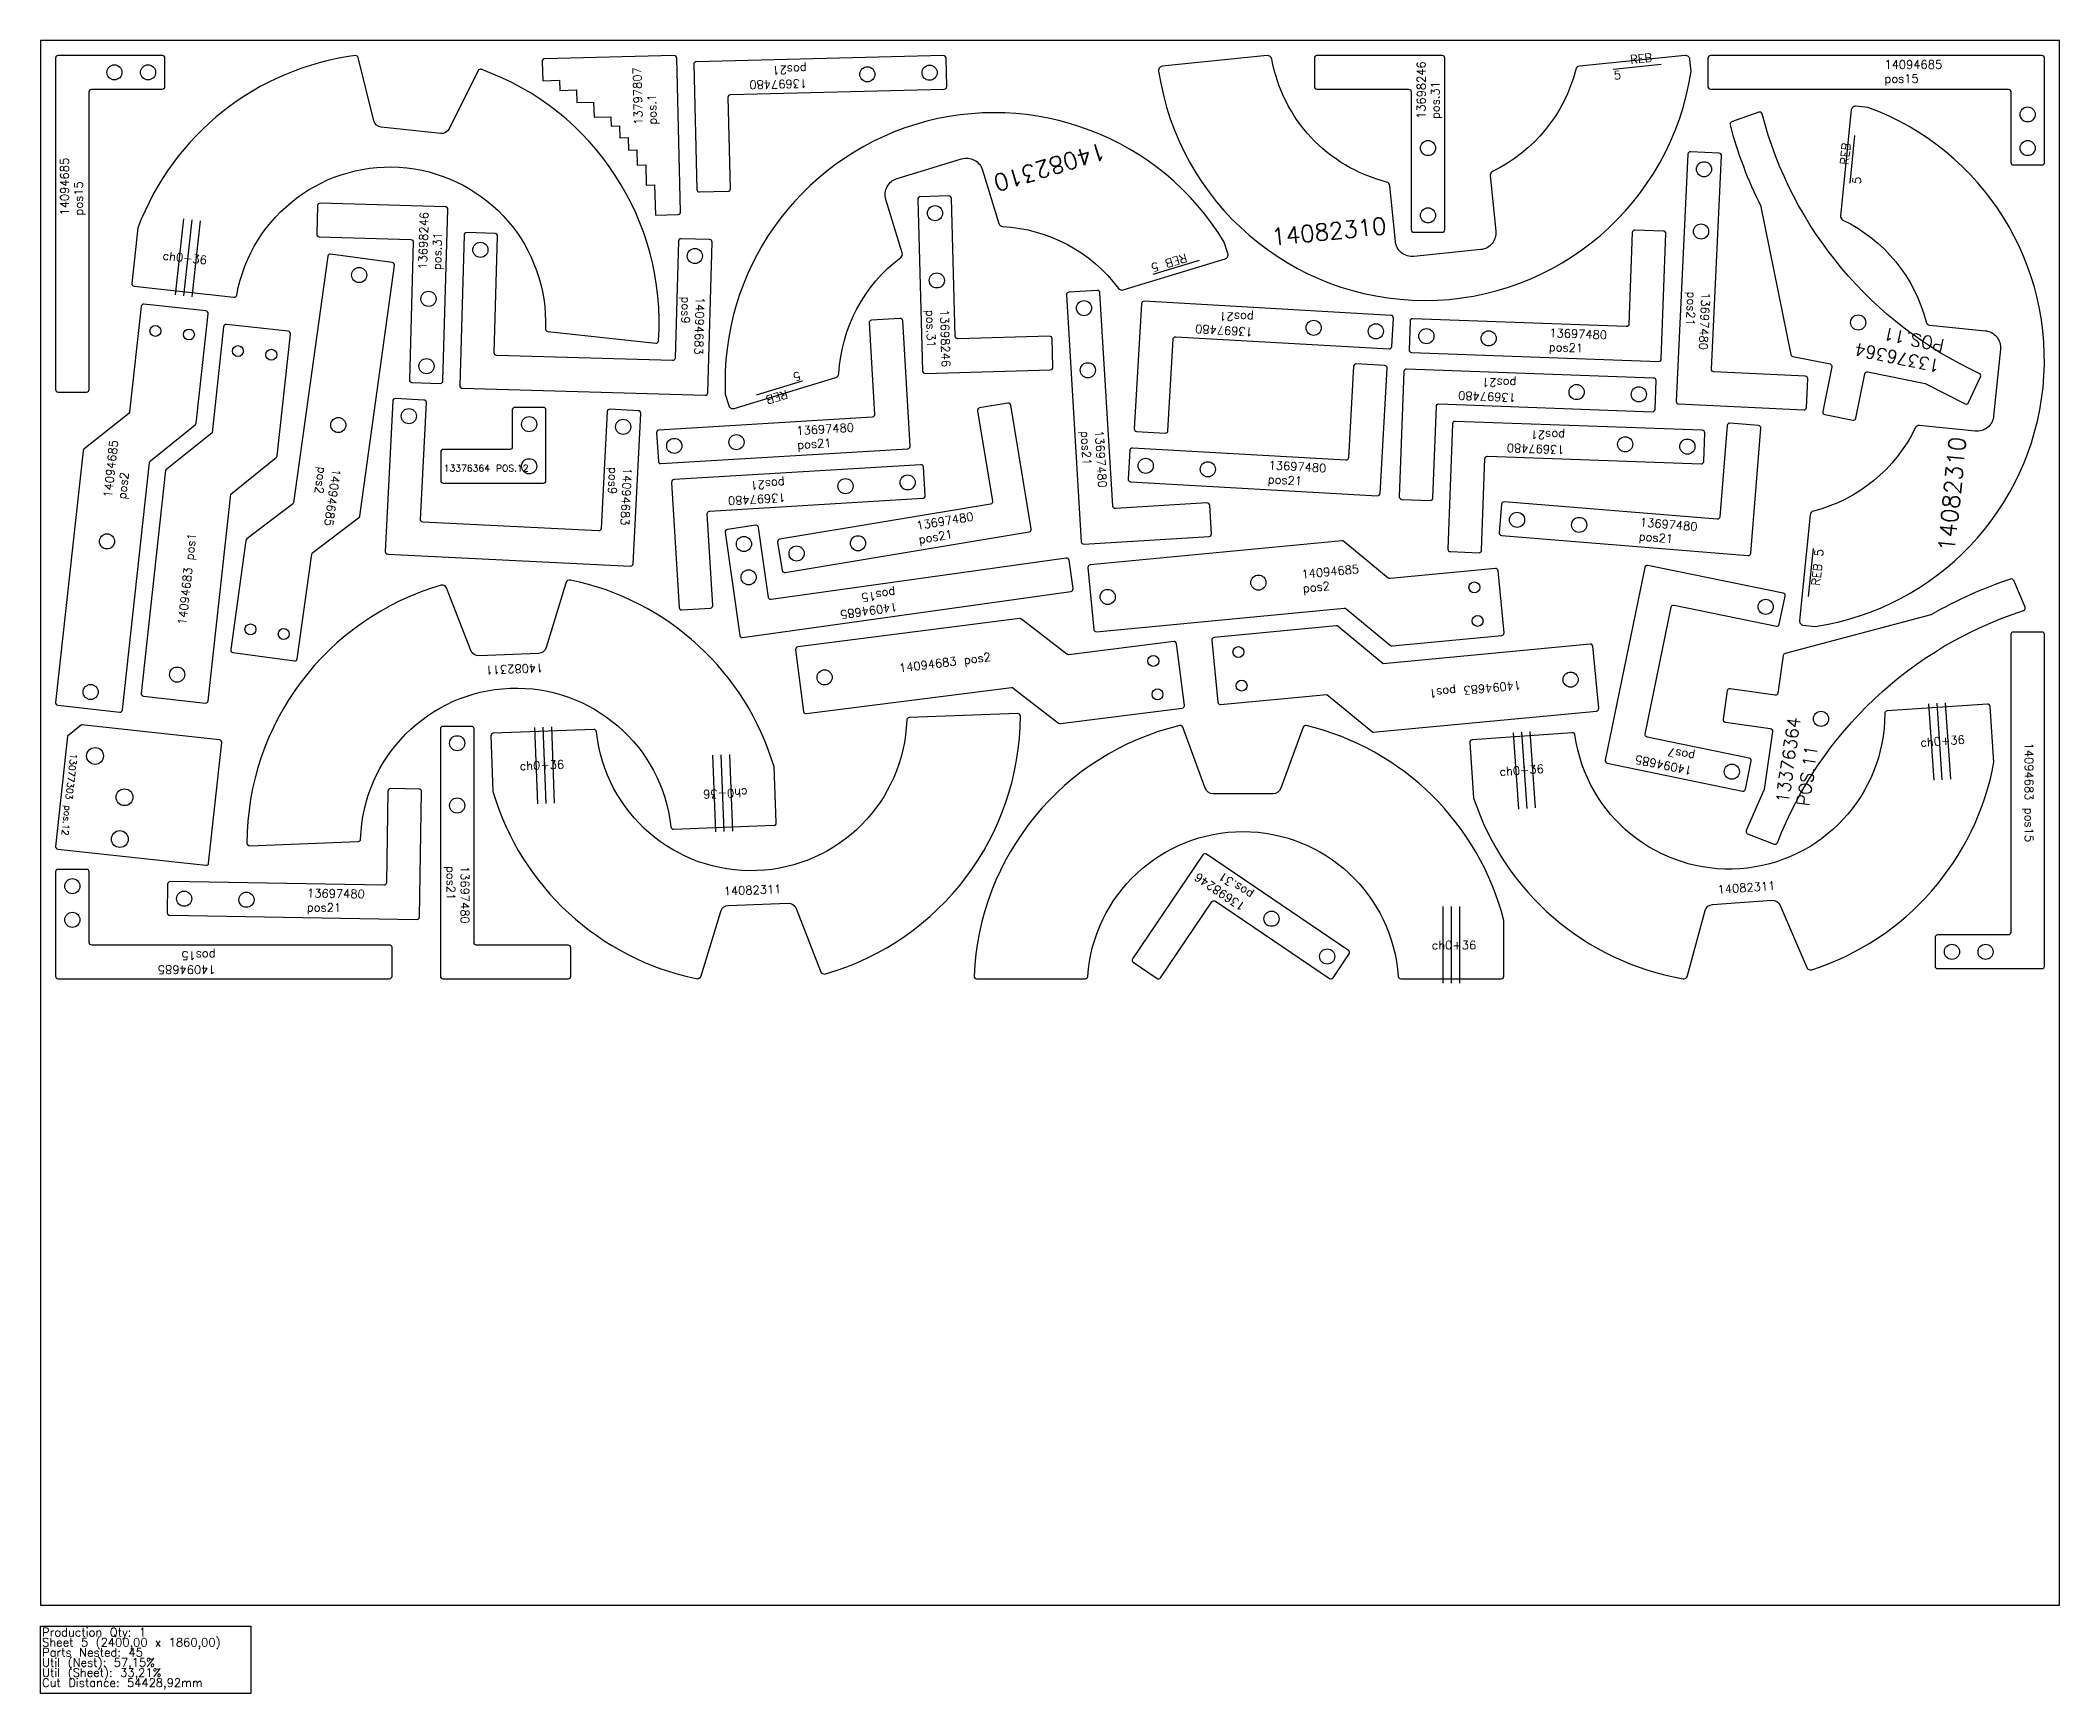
# Model space of a CAD drawing. Header units: millimetres. Extents: x 10080 to 12480, y -105 to 1860.
import ezdxf

# ---------------------------------------------------------------- set-up
doc = ezdxf.new("R2010")
doc.units = ezdxf.units.MM
for name, color, linetype in [('13376364v01', 7, 'Continuous'), ('13697480v0', 7, 'Continuous'), ('13698246V02', 7, 'Continuous'), ('13707303', 7, 'Continuous'), ('13797807', 7, 'Continuous'), ('14082310', 7, 'Continuous'), ('14082311', 7, 'Continuous'), ('14094683V0', 7, 'Continuous'), ('14094685v0', 7, 'Continuous'), ('Chanfro', 7, 'Continuous'), ('Rebaixo', 7, 'Continuous'), ('sheet', 24, 'Continuous'), ('Stats', 7, 'Continuous'), ('Texto', 7, 'Continuous')]:
    doc.layers.add(name, color=color, linetype=linetype)
doc.styles.get("Standard").update_dxf_attribs({"font": 'txt.shx'})

msp = doc.modelspace()

# ---------------------------------------------------------------- linework, layer by layer
at = {"layer": '13376364v01', "color": 2}
for points in [[(12237.8, 1410.9), (12248.6, 1463.8, -0.414214), (12252.1, 1466.1), (12320.3, 1452.2, -0.06784), (12321.1, 1451.9), (12367.8, 1428, 0.427204), (12371.9, 1429.4), (12386, 1460.2, 0.413377), (12384.5, 1464.2, -0.224886), (12126.4, 1772.6, 0.440729), (12122.5, 1774.7), (12090.1, 1763.1, 0.389935), (12088.3, 1759.5, 0.050716), (12124.8, 1663, -0.065866), (12125, 1662.2), (12160.6, 1486.7, 0.30081), (12163, 1484.4), (12207.1, 1475.4, -0.414214), (12209.4, 1471.8), (12198.6, 1418.9, 0.414214), (12200.9, 1415.4), (12234.2, 1408.6, 0.414214)], [(10555.9, 1370.8), (10555.9, 1336.8, 0.414214), (10558.9, 1333.8), (10677.9, 1333.8, 0.414214), (10680.9, 1336.8), (10680.9, 1420.8, 0.414214), (10677.9, 1423.8), (10643.9, 1423.8, 0.414214), (10640.9, 1420.8), (10640.9, 1376.8, -0.414214), (10637.9, 1373.8), (10558.9, 1373.8, 0.414214)], [(12082.7, 1049.7), (12136.1, 1042.1, -0.414214), (12138.7, 1038.7), (12128.8, 969.8, -0.06784), (12128.6, 969), (12107.5, 920.9, 0.427204), (12109.2, 916.9), (12140.8, 904.7, 0.413377), (12144.6, 906.4, -0.224886), (12437.2, 1182.4, 0.440729), (12439, 1186.4), (12425.5, 1218, 0.389935), (12421.8, 1219.7, 0.050716), (12327.6, 1177.5, -0.065866), (12326.9, 1177.2), (12153.8, 1131.3, 0.30081), (12151.6, 1128.8), (12145.2, 1084.2, -0.414214), (12141.8, 1081.7), (12088.4, 1089.3, 0.414214), (12085, 1086.8), (12080.1, 1053.1, 0.414214)]]:
    msp.add_lwpolyline(points, format="xyb", close=True, dxfattribs=at)
for centre in [(12240.6, 1524.6), (10660.9, 1403.8), (10660.9, 1353.8), (12196.4, 1053.6)]:
    msp.add_circle(centre, 9, dxfattribs=at)
at = {"layer": '13697480v0', "color": 2}
for points in [[(10863.3, 1679.8), (10897.3, 1680.6, 0.414214), (10900.2, 1683.7), (10897.5, 1792.6, -0.414214), (10900.4, 1795.7), (11154.4, 1802, 0.414214), (11157.3, 1805.1), (11156.4, 1839.1, 0.414214), (11153.4, 1842), (10859.5, 1834.7, 0.414214), (10856.5, 1831.6), (10860.2, 1682.7, 0.414214)], [(12179.1, 1423.8), (12180.7, 1457.7, 0.414214), (12177.8, 1460.9), (12069, 1466, -0.414214), (12066.1, 1469.1), (12078.1, 1722.9, 0.414214), (12075.3, 1726), (12041.3, 1727.6, 0.414214), (12038.2, 1724.8), (12024.3, 1431.1, 0.414214), (12027.1, 1427.9), (12175.9, 1420.9, 0.414214)], [(12009.1, 1633.4), (11975.1, 1634.6, 0.414214), (11972, 1631.7), (11968.1, 1522.8, -0.414214), (11965, 1519.9), (11711.1, 1529.1, 0.414214), (11708, 1526.2), (11706.8, 1492.2, 0.414214), (11709.7, 1489.1), (12003.5, 1478.5, 0.414214), (12006.6, 1481.4), (12012, 1630.3, 0.414214)], [(11471.9, 1273.4), (11469.8, 1307.4, 0.414214), (11466.6, 1310.2), (11357.8, 1303.6, -0.414214), (11354.7, 1306.4), (11339.4, 1560, 0.414214), (11336.2, 1562.8), (11302.3, 1560.7, 0.414214), (11299.5, 1557.6), (11317.1, 1264.1, 0.414214), (11320.3, 1261.3), (11469.1, 1270.3, 0.414214)], [(11383, 1395.1), (11417, 1393.2, 0.414214), (11420.2, 1396), (11426.3, 1504.8, -0.414214), (11429.5, 1507.7), (11683.1, 1493.2, 0.414214), (11686.3, 1496.1), (11688.2, 1530, 0.414214), (11685.4, 1533.2), (11391.8, 1549.9, 0.414214), (11388.7, 1547), (11380.2, 1398.3, 0.414214)], [(11101.7, 1529.5), (11067.8, 1527.4, 0.414214), (11065, 1524.2), (11071.6, 1415.4, -0.414214), (11068.7, 1412.3), (10815.2, 1396.9, 0.414214), (10812.4, 1393.7), (10814.5, 1359.8, 0.414214), (10817.6, 1357), (11111.1, 1374.7, 0.414214), (11113.9, 1377.9), (11104.9, 1526.6, 0.414214)], [(11678, 1473.5), (11644, 1475.4, 0.414214), (11640.9, 1472.6), (11634.7, 1363.8, -0.414214), (11631.5, 1361), (11377.9, 1375.4, 0.414214), (11374.8, 1372.5), (11372.8, 1338.6, 0.414214), (11375.6, 1335.4), (11669.2, 1318.8, 0.414214), (11672.3, 1321.6), (11680.8, 1470.3, 0.414214)], [(11698.1, 1314.4), (11732.1, 1313.2, 0.414214), (11735.2, 1316.1), (11739.2, 1425, -0.414214), (11742.3, 1427.9), (11996.1, 1418.7, 0.414214), (11999.2, 1421.6), (12000.4, 1455.6, 0.414214), (11997.5, 1458.7), (11703.7, 1469.3, 0.414214), (11700.6, 1466.4), (11695.2, 1317.5, 0.414214)], [(11229.9, 1428.7), (11196.4, 1423.2, 0.414214), (11193.9, 1419.7), (11211.8, 1312.2, -0.414214), (11209.3, 1308.7), (10958.7, 1267.1, 0.414214), (10956.3, 1263.7), (10961.8, 1230.1, 0.414214), (10965.3, 1227.7), (11255.3, 1275.8, 0.414214), (11257.8, 1279.3), (11233.4, 1426.3, 0.414214)], [(11755.9, 1252.3), (11789.9, 1251.1, 0.414214), (11793, 1254), (11796.9, 1362.9, -0.414214), (11800, 1365.8), (12053.9, 1356.6, 0.414214), (12057, 1359.5), (12058.2, 1393.5, 0.414214), (12055.3, 1396.6), (11761.5, 1407.2, 0.414214), (11758.4, 1404.3), (11753, 1255.4, 0.414214)], [(12122.1, 1402.2), (12088.2, 1405, 0.414214), (12085, 1402.2), (12076.2, 1293.6, -0.414214), (12072.9, 1290.9), (11819.8, 1311.4, 0.414214), (11816.5, 1308.7), (11813.8, 1274.8, 0.414214), (11816.5, 1271.5), (12109.6, 1247.8, 0.414214), (12112.8, 1250.5), (12124.9, 1399, 0.414214)], [(10842.4, 1183.2), (10876.4, 1185.2, 0.414214), (10879.2, 1188.4), (10872.6, 1297.2, -0.414214), (10875.4, 1300.4), (11128.9, 1315.7, 0.414214), (11131.7, 1318.9), (11129.7, 1352.8, 0.414214), (11126.5, 1355.6), (10833.1, 1337.9, 0.414214), (10830.2, 1334.7), (10839.2, 1186, 0.414214)], [(10710.4, 747.6), (10710.4, 781.6, 0.414214), (10707.4, 784.6), (10598.4, 784.6, -0.414214), (10595.4, 787.6), (10595.4, 1041.6, 0.414214), (10592.4, 1044.6), (10558.4, 1044.6, 0.414214), (10555.4, 1041.6), (10555.4, 747.6, 0.414214), (10558.4, 744.6), (10707.4, 744.6, 0.414214)], [(10530.2, 970.1), (10496.2, 970.7, 0.414214), (10493.1, 967.7), (10491.3, 858.8, -0.414214), (10488.2, 855.8), (10234.3, 860.1, 0.414214), (10231.2, 857.1), (10230.7, 823.2, 0.414214), (10233.6, 820.1), (10527.6, 815.1, 0.414214), (10530.6, 818.1), (10533.1, 967.1, 0.414214)]]:
    msp.add_lwpolyline(points, format="xyb", close=True, dxfattribs=at)
for centre in [(11062.9, 1819.7), (11136.9, 1821.6), (12057.3, 1706.8), (12053.8, 1632.9), (11320.4, 1541.8), (11593.4, 1518.4), (11667.3, 1514.2), (11727.4, 1508.5), (11801.4, 1505.8), (11324.9, 1467.9), (11905.9, 1442), (11979.8, 1439.3), (10833.4, 1378), (10907.3, 1382.4), (11963.7, 1379.9), (12037.6, 1377.2), (11393.8, 1354.4), (11467.6, 1350.2), (11036.9, 1330.2), (11110.8, 1334.6), (11835.1, 1290.1), (11908.9, 1284.1), (10978.8, 1250.2), (11051.8, 1262.3), (10575.4, 1024.6), (10575.4, 950.6), (10250.9, 839.8), (10324.9, 838.6)]:
    msp.add_circle(centre, 9, dxfattribs=at)
at = {"layer": '13698246V02', "color": 2}
for points in [[(11594.3, 1839), (11594.3, 1805, 0.414214), (11597.3, 1802), (11706.3, 1802, -0.414214), (11709.3, 1799), (11709.3, 1635, 0.414214), (11712.3, 1632), (11746.3, 1632, 0.414214), (11749.3, 1635), (11749.3, 1839, 0.414214), (11746.3, 1842), (11597.3, 1842, 0.414214)], [(10409.4, 1663.6), (10408.4, 1629.6, 0.414214), (10411.3, 1626.5), (10520.3, 1623.4, -0.414214), (10523.2, 1620.3), (10518.6, 1456.4, 0.414214), (10521.5, 1453.3), (10555.5, 1452.3, 0.414214), (10558.5, 1455.3), (10564.3, 1659.2, 0.414214), (10561.4, 1662.3), (10412.5, 1666.5, 0.414214)], [(11283.5, 1471.5), (11282.5, 1505.5, 0.414214), (11279.5, 1508.4), (11170.5, 1505.3, -0.414214), (11167.4, 1508.3), (11162.8, 1672.2, 0.414214), (11159.7, 1675.1), (11125.7, 1674.1, 0.414214), (11122.8, 1671.1), (11128.6, 1467.1, 0.414214), (11131.6, 1464.2), (11280.6, 1468.5, 0.414214)], [(11379, 764.2), (11407.2, 745.1, 0.414214), (11411.3, 745.9), (11472.4, 836.2, -0.414214), (11476.6, 837), (11612.4, 745.1, 0.414214), (11616.6, 745.9), (11635.6, 774.1, 0.414214), (11634.8, 778.3), (11465.9, 892.6, 0.414214), (11461.7, 891.8), (11378.2, 768.3, 0.414214)]]:
    msp.add_lwpolyline(points, format="xyb", close=True, dxfattribs=at)
for centre in [(11729.3, 1732), (11143.3, 1654.6), (11729.3, 1652), (10541.3, 1552.8), (11145.5, 1574.7), (10539, 1472.8), (11543.3, 816), (11609.5, 771.2)]:
    msp.add_circle(centre, 9, dxfattribs=at)
at = {"layer": '13707303', "color": 2}
msp.add_lwpolyline([(10128.9, 1046.5), (10112.4, 1033.2), (10098.1, 902, 0.414214), (10100.7, 898.7), (10276.7, 879.5, 0.414214), (10280, 882.1), (10295.6, 1025.3, 0.414214), (10293, 1028.6)], format="xyb", close=True, dxfattribs=at)
for centre in [(10145, 1009.5), (10179.9, 960.4), (10174.5, 910.7)]:
    msp.add_circle(centre, 10, dxfattribs=at)
at = {"layer": '13797807', "color": 2}
msp.add_lwpolyline([(10811, 1652.4), (10837.9, 1653, 0.414214), (10840.9, 1656.1), (10836.4, 1839, 0.414214), (10833.3, 1842), (10679.3, 1838.2, 0.414214), (10676.4, 1835.1), (10677, 1812.1), (10697, 1812.6), (10697.3, 1800.6), (10717.3, 1801.1), (10717.6, 1786.1), (10737.6, 1786.6), (10738.1, 1768.6), (10758.1, 1769.1), (10758.3, 1758.1), (10768.3, 1758.3), (10768.7, 1744.3), (10778.7, 1744.6), (10779, 1729.6), (10789, 1729.8), (10789.5, 1711.8), (10799.5, 1712.1), (10800.1, 1688.1), (10810.1, 1688.4)], format="xyb", close=True, dxfattribs=at)
at = {"layer": '14082310', "color": 2}
for points in [[(11809.9, 1633.2, -0.414214), (11792, 1611.3), (11712.5, 1603.3, -0.414214), (11690.5, 1621.1), (11683.9, 1687.3, 0.315274), (11680.1, 1691.6, -0.293684), (11543.6, 1837.8, 0.391251), (11538.1, 1841.9), (11413.5, 1829.3, 0.428236), (11409.1, 1823.6, 0.860964), (12042, 1823.1), (12040.6, 1837.4, 0.414214), (12035.1, 1841.9), (11909.3, 1829.2, 0.315274), (11904.9, 1825.5, -0.221647), (11806, 1704.3, 0.315274), (11803.2, 1699.3)], [(12308.5, 1399.4, -0.221647), (12187.4, 1300.6, 0.315274), (12183.6, 1296.2), (12170.9, 1170.4, 0.414214), (12175.3, 1164.9), (12189.6, 1163.5, 0.776218), (12252.2, 1780.3), (12237.9, 1781.8, 0.414214), (12232.4, 1777.3), (12219.6, 1651.5, 0.315274), (12222.4, 1646.5, -0.221647), (12321.3, 1525.3, 0.315274), (12325.6, 1521.6), (12391.7, 1514.9, -0.414214), (12409.6, 1493), (12401.6, 1413.4, -0.414214), (12379.6, 1395.5), (12313.5, 1402.2, 0.315274)], [(11223.7, 1638.8, -0.221647), (11361.6, 1565.2, 0.315274), (11367.1, 1563.5), (11488.1, 1600.3, 0.414214), (11491.4, 1606.6), (11487.2, 1620.3, 0.776218), (10894.1, 1439.6), (10898.3, 1425.9, 0.414214), (10904.5, 1422.5), (11025.5, 1459.4, 0.315274), (11029.1, 1463.9, -0.221647), (11102.6, 1601.9, 0.315274), (11104.4, 1607.3), (11085, 1670.9, -0.414214), (11098.3, 1695.9), (11174.8, 1719.2, -0.414214), (11199.8, 1705.9), (11219.1, 1642.3, 0.315274)]]:
    msp.add_lwpolyline(points, format="xyb", close=True, dxfattribs=at)
at = {"layer": '14082311', "color": 2}
for points in [[(10811.4, 1500.1, 0.42628), (10814.7, 1502.9, 0.334964), (10603.9, 1825.6, 0.380892), (10600.2, 1824.1), (10565.8, 1754.8, -0.314494), (10555.8, 1749.3), (10485.1, 1757, -0.314494), (10476.5, 1764.5), (10457.9, 1839.6, 0.380892), (10454.6, 1841.9, 0.277629), (10195.9, 1637.1), (10188.7, 1571.1, 0.414214), (10191.4, 1567.8), (10310.1, 1554.8, 0.394086), (10313.4, 1557.3, -0.933085), (10680.3, 1517.2, 0.394086), (10683, 1514.1)], [(10591.6, 1134.9), (10562.5, 1209.5, 0.387986), (10556.5, 1212.5, 0.333318), (10325.5, 905.7, 0.42628), (10328.6, 902.7), (10457.7, 907.8, 0.394086), (10460.6, 910.7, -0.933085), (10829.4, 925.1, 0.394086), (10832.5, 922.4), (10951.9, 927.1, 0.414214), (10954.7, 930.2), (10952.1, 996.5, 0.276034), (10710.2, 1218.5, 0.387986), (10704.4, 1215), (10681.2, 1138.4, -0.319665), (10672, 1131.3), (10601.3, 1128.5, -0.319665)], [(10978.2, 828.2), (11007.2, 753.5, 0.387986), (11013.3, 750.5, 0.333318), (11244.8, 1056.9, 0.42628), (11241.6, 1059.9), (11112.5, 1055.1, 0.394086), (11109.7, 1052.2, -0.933085), (10740.8, 1038.3, 0.394086), (10737.7, 1041), (10618.3, 1036.5, 0.414214), (10615.5, 1033.4), (10617.9, 967.1, 0.276034), (10859.5, 744.8, 0.387986), (10865.3, 748.2), (10888.6, 824.8, -0.319665), (10897.8, 831.9), (10968.5, 834.5, -0.319665)], [(12272.2, 1060, -0.933085), (11904, 1034.4, 0.394086), (11900.8, 1037), (11781.7, 1028.7, 0.414214), (11778.9, 1025.5), (11783.5, 959.3, 0.276034), (12032, 744.7, 0.387986), (12037.7, 748.4), (12058.6, 825.7, -0.319665), (12067.5, 833), (12138.1, 837.9, -0.319665), (12148, 831.9), (12179.4, 758.2, 0.387986), (12185.5, 755.4, 0.276034), (12402, 1002.2), (12397.4, 1068.4, 0.414214), (12394.2, 1071.2), (12275, 1063, 0.394086)], [(11192.7, 744.6), (11321.8, 744.6, 0.394086), (11324.8, 747.4, -0.933085), (11693.9, 747.4, 0.394086), (11696.9, 744.6), (11816.4, 744.6, 0.414214), (11819.4, 747.6), (11819.4, 814, 0.277629), (11584.5, 1045.7, 0.380892), (11581, 1043.8), (11554.3, 971.1, -0.314494), (11544.9, 964.6), (11473.9, 964.6, -0.314494), (11464.5, 971.1), (11437.8, 1043.8, 0.380892), (11434.3, 1045.7, 0.334964), (11189.7, 747.7, 0.42628)]]:
    msp.add_lwpolyline(points, format="xyb", close=True, dxfattribs=at)
at = {"layer": '14094683V0', "color": 2}
for points in [[(10583.5, 1628.6), (10578.4, 1449.6, 0.414214), (10581.3, 1446.5), (10870.2, 1438.3, 0.414214), (10873.3, 1441.2), (10878.4, 1620.2, 0.414214), (10875.4, 1623.2), (10841.5, 1624.2, 0.414214), (10838.4, 1621.3), (10834.4, 1482.4, -0.414214), (10831.3, 1479.4), (10622.4, 1485.4, -0.414214), (10619.5, 1488.5), (10623.5, 1627.4, 0.414214), (10620.5, 1630.5), (10586.6, 1631.5, 0.414214)], [(10306.2, 1320.6), (10360.4, 1364.1, 0.198912), (10361.5, 1366.1), (10377.3, 1511, 0.414214), (10374.7, 1514.3), (10301.1, 1522.3, 0.414214), (10297.8, 1519.7), (10284, 1393.4), (10228.9, 1349.2), (10199.8, 1083.8, 0.414214), (10202.5, 1080.4), (10276.1, 1072.4, 0.414214), (10279.4, 1075.1)], [(10498.8, 1431.4), (10489.9, 1252.6, 0.414214), (10492.8, 1249.5), (10781.4, 1235.1, 0.414214), (10784.5, 1237.9), (10793.5, 1416.7, 0.414214), (10790.6, 1419.8), (10756.7, 1421.5, 0.414214), (10753.5, 1418.7), (10746.6, 1279.9, -0.414214), (10743.4, 1277), (10534.7, 1287.4, -0.414214), (10531.8, 1290.6), (10538.8, 1429.4, 0.414214), (10535.9, 1432.5), (10502, 1434.2, 0.414214)], [(11234.2, 1090.8, -0.198912), (11236.4, 1090.2), (11290.3, 1048.5, 0.198912), (11292.6, 1047.9), (11437.1, 1066.3, 0.414214), (11439.7, 1069.6), (11430.4, 1143, 0.414214), (11427, 1145.6), (11302.3, 1129.8, -0.198912), (11300.1, 1130.4), (11246.1, 1172.1, 0.198912), (11243.9, 1172.7), (10980.3, 1139.1, 0.414214), (10977.7, 1135.8), (10987, 1062.4, 0.414214), (10990.4, 1059.8)], [(11676, 1119.1), (11622.4, 1163.4, 0.198912), (11620.2, 1164.1), (11475.1, 1150.3, 0.414214), (11472.4, 1147), (11479.5, 1073.3, 0.414214), (11482.7, 1070.6), (11609.2, 1082.6), (11663.7, 1037.6), (11929.5, 1062.9, 0.414214), (11932.2, 1066.2), (11925.2, 1139.8, 0.414214), (11921.9, 1142.5)], [(12335, 756.7), (12459, 756.7, 0.414214), (12462, 759.7), (12462, 1153.7, 0.414214), (12459, 1156.7), (12425, 1156.7, 0.414214), (12422, 1153.7), (12422, 799.7, -0.414214), (12419, 796.7), (12335, 796.7, 0.414214), (12332, 793.7), (12332, 759.7, 0.414214)]]:
    msp.add_lwpolyline(points, format="xyb", close=True, dxfattribs=at)
for centre, radius in [((10603, 1611), 9), ((10857.9, 1603.7), 9), ((10314.8, 1490.7), 6.5), ((10354.5, 1486.3), 6.5), ((10518, 1413.4), 9), ((10772.6, 1400.7), 9), ((11402.8, 1122.4), 6.5), ((11503.9, 1132.9), 6.5), ((10242.5, 1106.2), 9), ((11012.1, 1102.9), 9), ((11898.8, 1100.2), 9), ((11407.8, 1082.7), 6.5), ((11507.7, 1093.1), 6.5), ((12352, 776.7), 9), ((12392, 776.7), 9)]:
    msp.add_circle(centre, radius, dxfattribs=at)
at = {"layer": '14094685v0', "color": 2}
for points in [[(10225, 1842), (10101, 1842, 0.414214), (10098, 1839), (10098, 1445, 0.414214), (10101, 1442), (10135, 1442, 0.414214), (10138, 1445), (10138, 1799, -0.414214), (10141, 1802), (10225, 1802, 0.414214), (10228, 1805), (10228, 1839, 0.414214)], [(12462, 1715), (12462, 1839, 0.414214), (12459, 1842), (12065, 1842, 0.414214), (12062, 1839), (12062, 1805, 0.414214), (12065, 1802), (12419, 1802, -0.414214), (12422, 1799), (12422, 1715, 0.414214), (12425, 1712), (12459, 1712, 0.414214)], [(10382, 1122.4, 0.414214), (10385.4, 1124.9), (10402.7, 1249.5, -0.198912), (10403.9, 1251.4), (10458.3, 1292.6, 0.198912), (10459.5, 1294.6), (10500.9, 1592.5, 0.414214), (10498.3, 1595.8), (10425, 1606, 0.414214), (10421.7, 1603.5), (10380.9, 1310.5, -0.198912), (10379.8, 1308.6), (10325.3, 1267.4, 0.198912), (10324.2, 1265.4), (10306.2, 1135.9, 0.414214), (10308.7, 1132.5)], [(10203.1, 1546.4, 0.414214), (10199.8, 1543.7), (10186.1, 1418.7, -0.198912), (10185, 1416.7), (10131.8, 1374, 0.198912), (10130.7, 1372), (10098.1, 1073, 0.414214), (10100.7, 1069.7), (10174.3, 1061.6, 0.414214), (10177.6, 1064.3), (10209.7, 1358.3, -0.198912), (10210.8, 1360.3), (10264, 1403, 0.198912), (10265.1, 1405.1), (10279.3, 1535, 0.414214), (10276.7, 1538.4)], [(10894, 1275.5), (10911.3, 1152.7, 0.414214), (10914.7, 1150.1), (11304.8, 1205, 0.414214), (11307.4, 1208.4), (11302.6, 1242.1, 0.414214), (11299.3, 1244.6), (10948.7, 1195.3, -0.414214), (10945.3, 1197.8), (10933.6, 1281, 0.414214), (10930.2, 1283.6), (10896.6, 1278.8, 0.414214)], [(11812.7, 1229.6, 0.414214), (11809.4, 1232.3), (11684.2, 1220.4, -0.198912), (11682, 1221), (11629.4, 1264.5, 0.198912), (11627.2, 1265.2), (11327.8, 1236.7, 0.414214), (11325.1, 1233.4), (11332.1, 1159.8, 0.414214), (11335.4, 1157.1), (11629.8, 1185.1, -0.198912), (11632, 1184.4), (11684.6, 1140.9, 0.198912), (11686.8, 1140.3), (11817, 1152.6, 0.414214), (11819.7, 1155.9)], [(12151.3, 1202.9), (11990.7, 1235.9, 0.414214), (11987.1, 1233.6), (11940, 1004.4, 0.414214), (11942.4, 1000.8), (12103, 967.8, 0.414214), (12106.6, 970.2), (12113.4, 1003.5, 0.414214), (12111.1, 1007), (11989.6, 1032, -0.414214), (11987.3, 1035.5), (12018.3, 1186.4, -0.414214), (12021.8, 1188.7), (12143.3, 1163.7, 0.414214), (12146.8, 1166.1), (12153.7, 1199.4, 0.414214)], [(10098, 871.7), (10098, 747.7, 0.414214), (10101, 744.7), (10495, 744.7, 0.414214), (10498, 747.7), (10498, 781.7, 0.414214), (10495, 784.7), (10141, 784.7, -0.414214), (10138, 787.7), (10138, 871.7, 0.414214), (10135, 874.7), (10101, 874.7, 0.414214)]]:
    msp.add_lwpolyline(points, format="xyb", close=True, dxfattribs=at)
for centre, radius in [((10168, 1822), 9), ((10208, 1822), 9), ((12442, 1772), 9), ((12442, 1732), 9), ((10458.9, 1581.1), 9), ((10216.7, 1514.7), 6.5), ((10256.5, 1510.4), 6.5), ((10434.1, 1402.8), 9), ((10159.2, 1264.5), 9), ((10916.2, 1261.4), 9), ((10921.8, 1221.8), 9), ((11527.7, 1215.5), 9), ((11348.6, 1198.5), 9), ((11784.4, 1209.8), 6.5), ((11788.2, 1170), 6.5), ((12130.6, 1186.8), 9), ((10329.7, 1159.9), 6.5), ((10369.3, 1154.4), 6.5), ((10139.7, 1085.5), 9), ((12090.4, 990.8), 9), ((10118, 854.7), 9), ((10118, 814.7), 9)]:
    msp.add_circle(centre, radius, dxfattribs=at)
at = {"layer": 'Chanfro', "color": 2}
for p, q in [((10250.1, 1647.9), (10240.2, 1557.4)), ((10260, 1646.8), (10250.1, 1556.3)), ((10269.9, 1645.7), (10260.1, 1555.3)), ((12330.7, 980.6), (12324.4, 1071.4)), ((12340.6, 981.3), (12334.3, 1072.1)), ((12350.6, 982), (12344.3, 1072.8)), ((10671.2, 952.5), (10667.8, 1043.4)), ((10681.2, 952.8), (10677.7, 1043.8)), ((10691.2, 953.2), (10687.7, 1044.1)), ((11837.1, 946.3), (11830.8, 1037.1)), ((11847.1, 947), (11840.8, 1037.8)), ((11857.1, 947.7), (11850.8, 1038.5)), ((10878.9, 1010.3), (10882.5, 919.4)), ((10888.9, 1010.7), (10892.5, 919.7)), ((10898.9, 1011.1), (10902.5, 920.1)), ((11746.8, 830.6), (11746.8, 739.6)), ((11756.8, 830.6), (11756.8, 739.6)), ((11766.8, 830.6), (11766.8, 739.6))]:
    msp.add_line(p, q, dxfattribs=at)
at = {"layer": 'Rebaixo', "color": 2}
for p, q in [((11949.4, 1825.9), (12006.3, 1831.6)), ((12230.9, 1690.1), (12236.7, 1747)), ((11402.8, 1582), (11457.5, 1598.7)), ((10985.5, 1454.9), (10930.8, 1438.2)), ((12186.9, 1256.1), (12181.2, 1199.2))]:
    msp.add_line(p, q, dxfattribs=at)
at = {"layer": 'sheet', "color": 7}
msp.add_lwpolyline([(10080, 0), (12480, 0), (12480, 1860), (10080, 1860)], close=True, dxfattribs=at)
at = {"layer": 'Stats', "color": 151}
msp.add_lwpolyline([(10080, -25), (10330, -25), (10330, -105), (10080, -105), (10080, -25)], close=True, dxfattribs=at)

# ---------------------------------------------------------------- texts
at = {"layer": 'Chanfro', "color": 2, "char_height": 10, "width": 68.193}
for insert, attachment_point, rotation in [((10278.4, 1603.7), 3, 353.7679), ((12314.9, 1020.5), 7, 3.9732), ((10702.6, 994.5), 9, 2.1487), ((11867.2, 989.4), 9, 3.9732), ((10867.6, 968.9), 9, 182.2387)]:
    msp.add_mtext('ch0+36', dxfattribs=dict(at, insert=insert, attachment_point=attachment_point, rotation=rotation))
at = {"layer": 'Chanfro', "color": 2, "insert": (11733.8, 789.7), "char_height": 10, "width": 68.193, "attachment_point": 1}
msp.add_mtext('ch0+36', dxfattribs=at)
at = {"layer": 'Rebaixo', "color": 2, "char_height": 10, "width": 57.203}
for s, insert, attachment_point, rotation in [('{\\W2.381369; }REB 5', (11950.6, 1813.4), 7, 5.7743), ('{\\W2.381369; }REB 5', (12243.4, 1688.9), 7, 84.2085), ('REB 5', (11399.2, 1594), 9, 196.9465), ('{\\W2.381369; }REB 5', (10981.9, 1466.8), 7, 196.9465), ('REB 5', (12199.4, 1254.9), 9, 84.2085)]:
    msp.add_mtext(s, dxfattribs=dict(at, insert=insert, attachment_point=attachment_point, rotation=rotation))
at = {"layer": 'Stats', "color": 60}
for s, p in [('Sheet 5 (2400,00 x 1860,00)', (10082, -49)), ('Production Qty: 1', (10082, -37)), ('Parts Nested: 45', (10082, -61)), ('Util (Nest): 57,15%', (10082, -73)), ('Cut Distance: 54428,92mm', (10082, -97)), ('Util (Sheet): 33,21%', (10082, -85))]:
    msp.add_text(s, height=10, dxfattribs=at).set_placement(p)
at = {"layer": 'Texto', "color": 2}
for s, insert, char_height, width, attachment_point, rotation in [('13797807 pos.1', (10785.8, 1759.3), 10, 44.896, 1, 91.4154), ('13697480\\Ppos21', (10991.4, 1803.8), 10, 48.81, 1, 181.4154), ('13698246\\Ppos.31', (11716.2, 1766.6), 10, 746.09, 1, 90), ('{\\W1.789706; }14082310', (11342.3, 1739), 20, 147.717, 7, 196.9465), ('14094685\\Ppos15', (10103.7, 1651.8), 10, 75.622, 1, 90), ('13698246\\Ppos.31', (10529.3, 1587.7), 10, 746.09, 1, 88.3701), ('{\\W1.789706; }14082310', (11544.3, 1616.2), 20, 147.717, 7, 5.7743), ('13697480\\Ppos21', (12064.6, 1560.4), 10, 48.81, 1, 267.2896), ('14094683 \\Ppos9', (10869.3, 1554.9), 10, 197.228, 1, 268.3703), ('13698246\\Ppos.31', (11159.5, 1540.4), 10, 746.09, 1, 271.6237), ('13697480\\Ppos21', (11520.8, 1508.3), 10, 48.81, 1, 176.746), ('13697480\\Ppos21', (11873.7, 1517.4), 10, 48.81, 1, 357.9259), ('13376364 POS.11', (12336.1, 1465.2), 15, 171.219, 1, 168.4308), ('13697480\\Ppos21', (11833.5, 1430.4), 10, 48.81, 1, 177.9249), ('13697480\\Ppos21', (10978.2, 1401), 10, 48.81, 1, 3.4638), ('13697480\\Ppos21', (11343.4, 1397), 10, 48.81, 1, 273.4492), ('13697480\\Ppos21', (11891.3, 1368.3), 10, 48.81, 1, 177.9249), ('14094685\\Ppos2', (10155, 1317.2), 10, 75.622, 1, 83.7679), ('{\\W1.789706; }14082310', (12355.1, 1251.3), 20, 147.717, 7, 84.2085), ('14094685\\Ppos2', (10436.9, 1350), 10, 75.622, 1, 262.0862), ('14094683 \\Ppos9', (10783, 1351.7), 10, 197.228, 1, 267.1417), ('13697480\\Ppos21', (11540.2, 1360.3), 10, 48.81, 1, 356.746), ('13697480\\Ppos21', (10966, 1311.7), 10, 48.81, 1, 183.4638), ('13697480\\Ppos21', (11120.4, 1288.1), 10, 48.81, 1, 9.432), ('13697480\\Ppos21', (11981.7, 1292.4), 10, 48.81, 1, 355.3586), ('14094683 pos1', (10243.3, 1165.8), 10, 197.228, 1, 83.7608), ('14094685\\Ppos2', (11578.5, 1230.4), 10, 75.622, 1, 5.4347), ('14094685\\Ppos15', (11099.3, 1181.8), 10, 75.622, 1, 188.0121), ('14094683 pos2', (11100.1, 1118.7), 10, 197.228, 1, 7.2608), ('14082311', (10609.4, 1106.6), 10, 129.252, 3, 182.2387), ('14094683 pos1', (11840.3, 1088.8), 10, 197.228, 1, 185.4347), ('13376364 POS.11', (12142.7, 954.8), 15, 171.219, 1, 81.838), ('\\pt96;13077303 pos.12', (10123.8, 1011.9), 8, 135.943, 1, 263.7679), ('14094685\\Ppos7', (12041.8, 986.9), 10, 75.622, 1, 168.3888), ('14094683 pos15', (12448.7, 1025.3), 10, 197.228, 1, 270), ('13697480\\Ppos21', (10589.6, 878.7), 10, 48.81, 1, 270), ('13698246\\Ppos.31', (11507.3, 824.6), 10, 746.09, 1, 145.9228), ('13697480\\Ppos21', (10397.1, 851.5), 10, 48.81, 1, 359.0334), ('14082311', (10960.5, 856.4), 10, 129.252, 3, 2.1487), ('14082311', (12073.2, 855.7), 10, 129.252, 1, 3.9732), ('14094685\\Ppos15', (10288.2, 750.4), 10, 75.622, 1, 180)]:
    msp.add_mtext(s, dxfattribs=dict(at, insert=insert, char_height=char_height, width=width, attachment_point=attachment_point, rotation=rotation))
at = {"layer": 'Texto', "color": 2, "attachment_point": 1}
for s, insert, char_height, width in [('14094685\\Ppos15', (12271.8, 1836.3), 10, 75.622), ('13376364 POS.12', (10559.5, 1355.5), 8, 165.283)]:
    msp.add_mtext(s, dxfattribs=dict(at, insert=insert, char_height=char_height, width=width))

doc.saveas('drawing.dxf')
